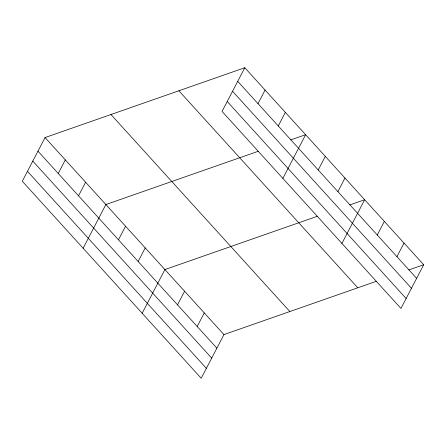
<?xml version="1.0" encoding="UTF-8"?>
<svg xmlns="http://www.w3.org/2000/svg" width="446" height="446" viewBox="0 0 446 446"><rect width="100%" height="100%" fill="white"/><g stroke="black" fill="none" stroke-linecap="round" stroke-linejoin="round"><path stroke-width="0.67" d="M244.793 67.725L222.052 111.416L400.954 308.437L423.7 264.751L244.793 67.725L45.046 137.563L22.3 181.249L201.207 378.275L223.948 334.584L376.524 281.242M58.242 173.483L65.322 159.891M78.518 195.811L85.599 182.219M83.129 248.238L105.869 204.547L258.446 151.205M118.474 239.814L125.549 226.222M138.154 261.484L145.229 247.892M142.168 313.254L164.909 269.562L317.485 216.226M257.994 103.65L265.069 90.059M177.514 304.83L184.588 291.238M278.271 125.978L285.345 112.386M197.193 326.505L204.268 312.908M282.881 178.406L305.622 134.714L290.759 139.91M318.227 169.982L325.301 156.384M337.906 191.652L344.981 178.06M341.915 243.421L364.661 199.73L349.798 204.926M377.266 234.997L384.34 221.406M396.946 256.673L404.02 243.076M408.837 269.947L423.7 264.751M237.718 81.323L416.625 278.343M232.55 91.252L411.452 288.272M227.22 101.487L406.128 298.508M178.879 90.772L357.781 287.793M110.959 114.516L289.867 311.537M45.046 137.563L223.948 334.584M37.966 151.155L216.873 348.175M32.798 161.084L211.699 358.11M27.468 171.32L206.375 368.34"/></g></svg>
